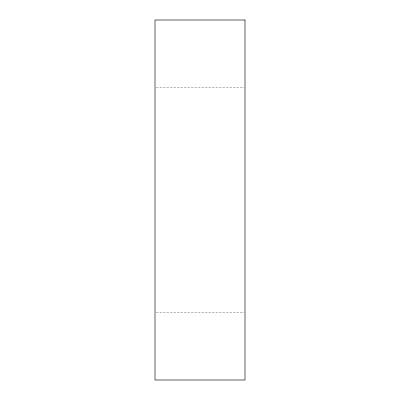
<?xml version="1.0" encoding="UTF-8"?>
<svg xmlns="http://www.w3.org/2000/svg" width="400" height="400" viewBox="0 0 400 400"><rect width="100%" height="100%" fill="white"/><g stroke="black" fill="none" stroke-linecap="round" stroke-linejoin="round"><path stroke-width="0.3" stroke-dasharray="2 1.5" d="M156.25 87.5L244.375 87.5M156.25 312.5L244.375 312.5"/><path stroke-width="0.6" d="M245 20L155 20L155 380L245 380L245 20"/></g></svg>
